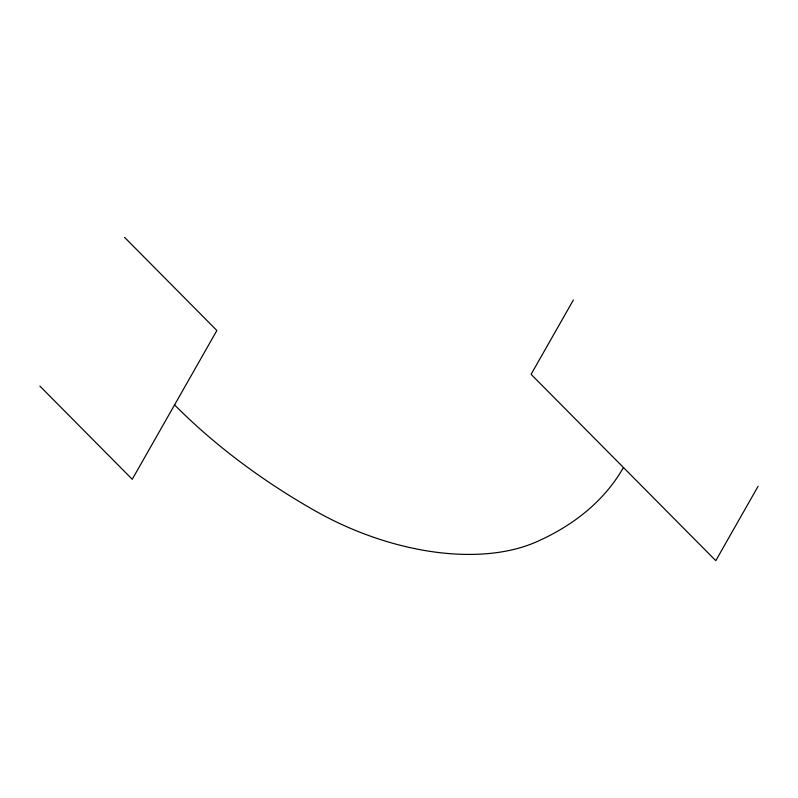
<?xml version="1.0" encoding="UTF-8"?>
<svg xmlns="http://www.w3.org/2000/svg" width="798" height="798" viewBox="0 0 798 798"><rect width="100%" height="100%" fill="white"/><g stroke="black" fill="none" stroke-linecap="round" stroke-linejoin="round"><path stroke-width="1.2" d="M573.403 299.938L531.089 374.332L715.786 560.675L758.1 486.291M124.528 237.325L216.876 330.502L132.249 479.279L39.9 386.102M174.562 404.885A435.698 254.243 24.5 0 0 315.011 510.78A206.612 120.568 24.5 0 0 536.775 541.722A435.698 254.243 24.5 0 0 623.438 467.498"/></g></svg>
